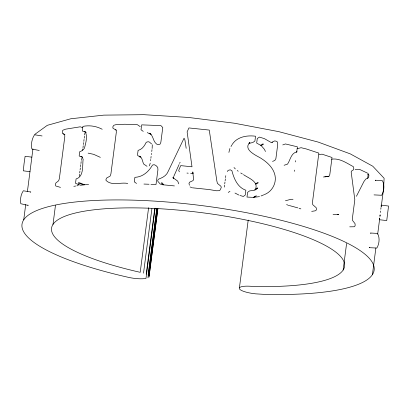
<?xml version="1.0" encoding="UTF-8"?>
<svg xmlns="http://www.w3.org/2000/svg" width="409" height="409" viewBox="0 0 409 409"><rect width="100%" height="100%" fill="white"/><g stroke="black" fill="none" stroke-linecap="round" stroke-linejoin="round"><path stroke-width="0.61" d="M381.127 206.361L381.219 205.119L388.55 206.039L386.74 220.548L379.363 219.74L379.68 217.971M380.81 209.234L380.989 207.634M380.411 212.481L380.59 211.049M23.727 219.817L25.701 204.623M27.429 191.33L32.935 148.922M52.996 224.418L55.46 205.425M78.303 183.748L78.053 185.645L76.846 185.844M79.29 176.151L79.535 174.254M79.699 172.987L79.944 171.09M80.108 169.822L80.358 167.925M80.522 166.657L80.767 164.761M80.931 163.493L81.176 161.596M81.345 160.328L81.59 158.431M82.659 150.2L82.822 148.937M82.986 147.669L83.231 145.773M83.4 144.505L83.646 142.608M83.809 141.34L84.055 139.438M84.218 138.176L84.469 136.274M84.632 135.011L84.878 133.109M150.553 160.711L150.711 159.49M150.87 158.268L151.11 156.432M151.345 154.597L151.504 153.375M151.744 151.54L151.984 149.704M152.143 148.482L152.301 144.786M148.595 207.746L140.205 272.307A147.756 34.745 7.4 0 1 82.95 211.433A147.756 34.745 7.4 0 1 315.528 240.671A147.756 34.745 7.4 0 1 252.394 286.412A14.913 3.507 7.4 0 0 239.342 288.718A14.913 3.507 7.4 0 0 255.702 293.841L263.355 294.316A177.562 41.754 7.4 0 0 339.225 239.347A177.562 41.754 7.4 0 0 59.724 204.214A177.562 41.754 7.4 0 0 128.533 277.368A14.903 3.502 7.4 0 0 145.982 278.447L155.108 208.186M143.523 273.186L151.908 208.621M146.218 274.178L154.766 208.35M148.104 275.211L156.734 208.748M147.956 277.895L156.918 208.902M149.055 276.223L157.848 208.493M149.004 277.138L157.884 208.779M224.311 187.092L224.556 185.195M224.72 183.927L224.97 182.031M225.134 180.763L225.379 178.866M225.543 177.598L225.788 175.701M239.418 287.803L248.212 220.078M294.281 171.351L294.444 170.093M295.502 161.918L295.666 160.66M296.729 152.491L296.893 151.233M343.151 270.032L346.602 243.447M367.655 178.329L368.258 173.667L368.928 175.497L368.545 177.741L365.753 179.101L363.969 181.473L356.418 196.31M372.415 274.633L375.866 248.048M377.676 234.127L379.731 218.299M379.976 216.402L380.145 215.134M381.214 206.908L383.514 189.183L384.112 178.273L372.793 166.238L350.324 153.896L318.233 142.097L278.708 131.632L234.449 123.227L188.462 117.444L143.891 114.684L103.763 115.133L70.823 118.763L47.311 125.323L34.826 134.367M379.956 215.972L380.109 214.832M228.887 152.414L229.899 148.493M149.403 165.855L150.236 163.16M173.702 176.586L179.035 164.561M255.482 189.306L257.823 187.93L254.817 189.981L255.482 189.306C258.882 181.448 248.416 178.145 243.462 174.623M179.571 163.406L180.108 162.245M323.422 177.005L328.928 176.31L329.812 174.556L332.031 157.485L322.021 154.157L319.061 154.633M231.008 146.529L231.847 145.057M227.327 171.545L228.135 170.349L230.236 169.827L231.883 170.635C233.912 178.523 237.486 187.363 245.875 190.246L245.257 195.006L243.37 196.463L239.899 195.451M232.123 144.566C237.01 136.764 247.062 135.072 255.533 136.223L254.909 141.018L252.915 142.46L249.163 143.411M249.03 143.155L249.93 142.419C242.46 149.668 256.561 155.594 261.07 158.324L261.602 158.697C268.217 162.956 274.638 169.239 275.298 177.516C275.814 184.883 271.228 192.112 264.26 194.638M228.248 192.424L229.95 191.325M253.462 197.373L256.187 195.931L253.462 197.373L246.995 197.072L247.614 192.317L249.654 190.885L253.508 190.466L256.203 189.5M260.63 145.231L262.951 143.856L263.519 144.213L261.177 145.589L256.683 143.094L257.281 138.503L259.434 137.092L264.439 138.656L271.351 142.603L272.696 142.368M255.625 183.774L257.946 182.394L258.232 182.849L255.896 184.224M271.965 142.179L274.756 140.9L276.791 141.361L277.445 142.143L277.68 144.847L275.891 158.62L274.884 160.42L272.563 161.422M261.09 195.962L263.733 194.858M282.752 144.929L285.446 143.948L297.404 146.816L296.75 151.867C290.922 153.252 290.385 159.985 287.537 164.137L284.117 165.267M285.462 200.778L290.871 199.301L293.023 199.28M30.378 192.123L30.823 192L23.323 190.783C20.859 194.423 19.969 199.418 20.808 203.723L28.221 205.4L27.863 205.062M297.22 148.718L301.08 147.7L306.3 148.958L318.856 153.109L312.491 202.148L312.757 204.674L316.213 207.746L316.479 209.393L316.106 210.287L315.262 210.814L311.684 211.376M73.825 186.33L75.634 186.039M88.615 184.382L80.588 185.236L75.517 183.35L76.084 178.968C84.106 176.555 82.214 165.727 83.15 159.244L82.122 157.174L80.962 156.248L82.066 156.667M369.741 247.609L369.22 247.675L376.842 248.048C379.353 243.979 379.981 237.614 377.548 233.437L370.447 232.997L370.922 233.432M328.928 176.31L324.945 176.795L327.215 176.519M253.866 197.307L259.505 196.622M331.592 159.198C339.48 157.848 346.76 163.176 353.345 166.657L353.816 168.748L353.458 169.842L351.822 170.804L351.167 171.954L354.813 199.745L352.451 217.941L352.568 220.482L355.032 223.641L355.17 225.293L354.843 226.269L354.179 226.765L349.731 226.831M333.079 214.648L338.816 214.413L337.553 214.5M355.13 169.474L359.531 169.382L367.865 173.298M367.609 174.577L368.811 174.587M127.756 183.447C120.599 181.995 111.872 186.167 106.033 180.451L105.951 179.536L106.555 178.099L110.128 176.08L110.905 173.932L116.335 132.153L116.11 130.047L115.691 129.587M143.958 184.06L149.034 184.249M150.936 184.321L156.013 184.515L157.93 169.781L157.736 167.363L155.86 165.441L154.086 164.679L152.45 165.098C148.784 171.606 142.731 177.071 134.888 177.332L134.3 181.836L136.529 183.467M186.187 148.329L184.929 140.026L184.055 138.181L168.181 171.386C166.478 175.783 162.475 177.7 158.39 179.214L157.726 180.297L157.848 181.315L160.195 184.024L162.787 184.771L174.408 185.921M374.031 194.894L381.658 195.267C384.163 191.192 384.792 184.827 382.359 180.65L375.257 180.211L375.733 180.645M186.979 173.063L188.212 173.191M190.666 173.452L192.506 173.641M192.322 187.792L209.137 189.551L216.376 190.768L219.239 190.696L220.022 190.134L221.264 187.593L220.932 186.259L217.435 183.416L216.842 180.967L209.265 130.072L188.917 127.94L187.123 131.903L192.005 166.8L180.696 165.619L178.687 170.446L179.382 171.831M31.82 157.138L25.102 156.294L24.049 163.723L23.282 170.829L30 171.673M42.076 135.962L34.54 134.755C31.876 138.697 30.91 144.101 31.82 148.764L32.209 149.127L39.259 150.466M88.129 153.13L93.687 154.336L100.353 157.363M288.335 205.328L289.296 205.558M289.776 205.671L297.854 207.884M147.24 132.608L150.476 134.152M60.496 187.388L55.777 185.983L55.353 184.479L55.859 183.007L58.702 180.706L59.371 178.513L64.796 136.739L64.683 134.673L62.326 133.216L62.465 130.9L63.027 130.139L65.752 129.147L80.266 126.805L82.572 127.639M63.19 133.891L64.944 134.428M299.056 208.283L300.866 208.887M86.263 132.444L82.321 130.977L82.915 126.386C89.443 125.057 96.33 126.115 102.199 129.264M82.541 157.261L79.167 156.003L79.729 151.662C81.734 151.192 83.324 149.822 84.448 148.15C85.752 143.247 87.429 137.526 85.691 132.531L84.985 131.933M190.078 186.944L191.76 187.583M84.315 131.274L85.425 131.693M83.303 184.802L78.364 182.9L79.694 182.838L84.581 184.745M147.02 166.325L143.579 163.943C142.398 161.233 142.378 157.751 139.53 156.085L140.834 157.061M286.637 204.572L287.772 205.078M234.991 193.048L238.779 195.001M116.32 130.215L113.017 128.308L112.787 126.908L113.809 125.266L116.192 124.607L124.801 124.249L137.409 124.709L140.256 126.672M240.743 172.992L242.373 173.973M140.154 157.199L137.465 155.241L138.094 150.4C142.24 149.387 144.5 145.819 146.248 142.255L148.094 141.718L149.351 142.03L151.621 143.973M143.247 131.386L141.018 129.75L141.652 124.868L160.89 125.599L162.772 127.521L160.855 142.296L160.062 144.152L158.247 144.674L156.831 144.244C152.92 141.586 153.554 135.962 149.714 133.14L151.095 134.305M237.23 170.492L238.202 171.233M234.009 167.542L235.333 168.922M261.177 145.589L264.357 149.239L265.477 151.509M162.787 184.771L161.233 182.869L162.174 182.905L163.692 184.802M173.396 178.513L172.838 177.578L177.695 181.126L178.764 183.84M189.413 185.246L188.973 183.447L189.541 182.235L193.028 180.614L193.595 179.403L192.777 171.913L193.12 173.707M173.539 177.117L173.748 178.283"/></g></svg>
